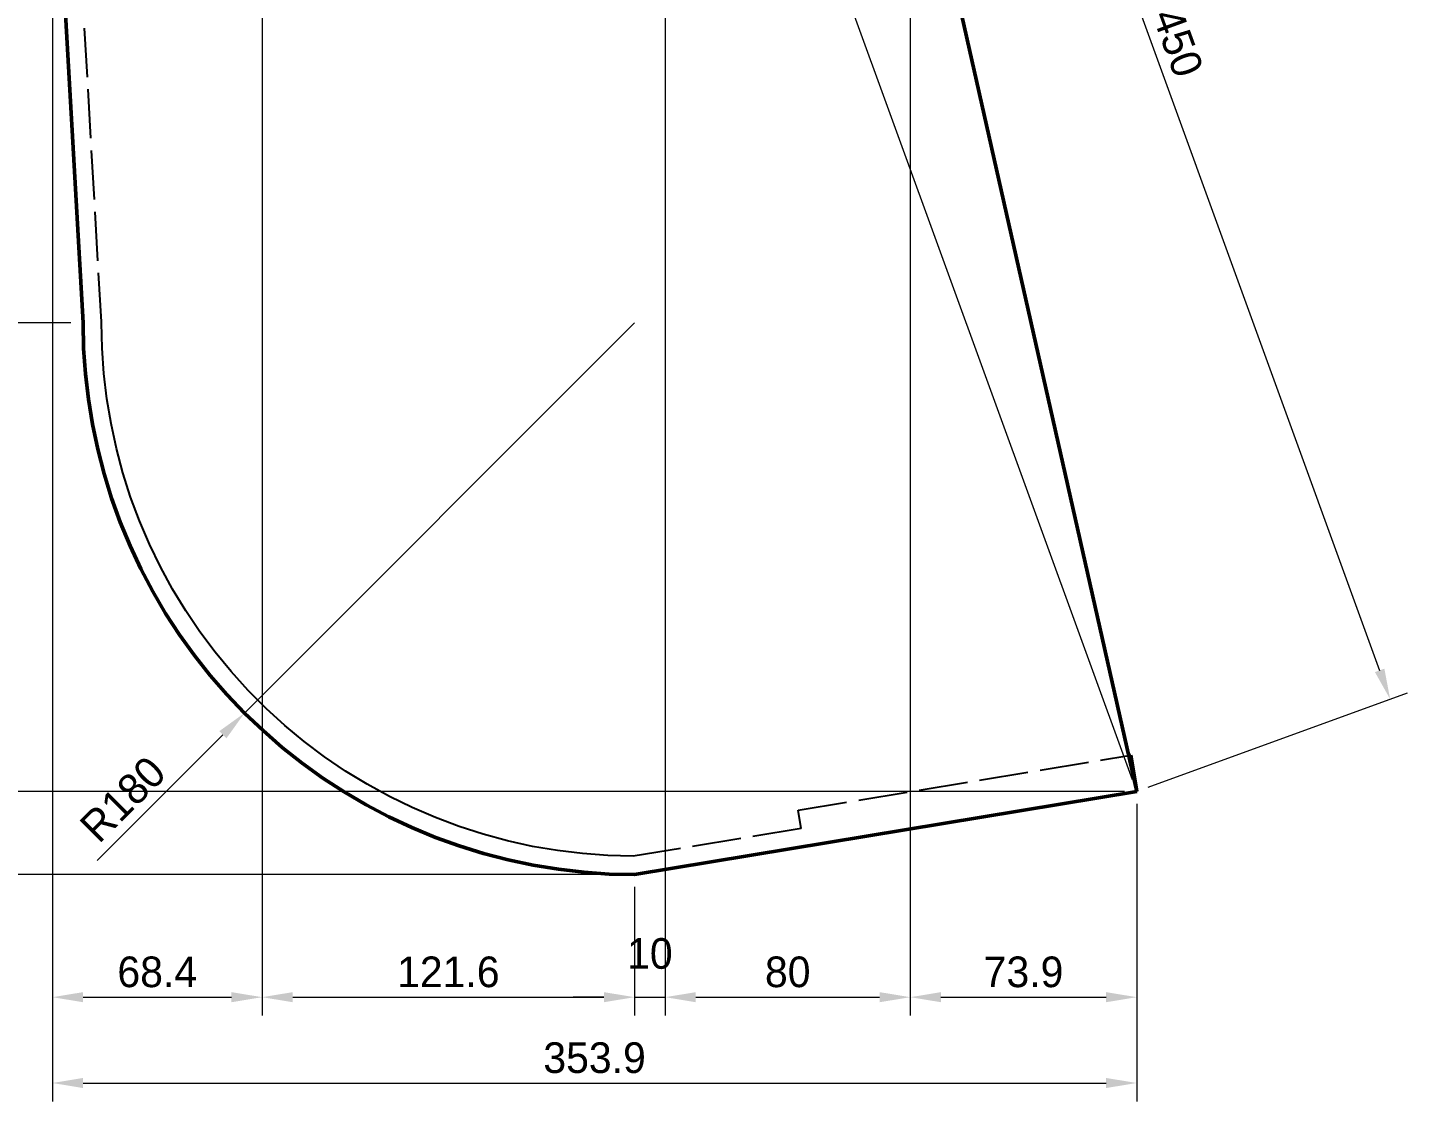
# Model space of a CAD drawing. Header units: millimetres. Extents: x 0 to 3364, y 0 to 2376.
# Drawn here: x 284.6 to 734.9, y 1662.2 to 2012.5 of the extents above; entities that cross this region are included whole.
import ezdxf

# ---------------------------------------------------------------- set-up
doc = ezdxf.new("R2010")
doc.units = ezdxf.units.MM
doc.header["$LTSCALE"] = 4
doc.linetypes.add('GB_HIDDEN', pattern=[5, 4, -1])
for name, color, linetype, lineweight in [('DIM', 7, 'Continuous', 18), ('HIDDEN', 7, 'GB_HIDDEN', 25), ('OUTLINE', 7, 'Continuous', 50)]:
    doc.layers.add(name, color=color, linetype=linetype, lineweight=lineweight)
doc.styles.add('CJK', font='wqy-zenhei.ttc')
doc.dimstyles.new('GB', dxfattribs={"dimscale": 4, "dimtxt": 2.5, "dimasz": 2.5, "dimexe": 1.5, "dimexo": 1, "dimgap": 0.8, "dimtad": 1, "dimdec": 1, "dimdsep": 46, "dimtxsty": 'CJK', "dimcen": 2.5, "dimazin": 3, "dimtfac": 1, "dimtmove": 0, "dimatfit": 3, "dimlwd": 18, "dimlwe": 18})

msp = doc.modelspace()

# ---------------------------------------------------------------- linework, layer by layer
at = {"layer": 'HIDDEN'}
for points in [[(302.67, 1916.16), (292.67, 2091.16)], [(572.67, 2091.16), (646.58, 1763.3)], [(572.67, 2091.16), (643.94, 1775.02)], [(572.67, 2091.16), (643.94, 1775.02)], [(308.66, 1916.5), (299.14, 2083.16)], [(308.66, 1916.5), (299.14, 2083.16)], [(482.67, 1736.16), (474.36, 1736.35), (466.07, 1736.93), (457.81, 1737.88), (449.6, 1739.22), (441.46, 1740.94), (433.41, 1743.03), (425.47, 1745.49), (417.65, 1748.31), (409.97, 1751.5), (402.44, 1755.03), (395.09, 1758.91), (387.92, 1763.12), (380.95, 1767.66), (374.2, 1772.52), (367.68, 1777.68), (361.41, 1783.14), (355.39, 1788.88), (349.65, 1794.89), (344.19, 1801.17), (339.03, 1807.68), (334.17, 1814.43), (329.63, 1821.4), (325.42, 1828.57), (321.54, 1835.93), (318.01, 1843.45), (314.83, 1851.13), (312.01, 1858.96), (309.55, 1866.9), (307.46, 1874.95), (305.74, 1883.08), (304.4, 1891.29), (303.44, 1899.55), (302.87, 1907.85), (302.67, 1916.16)], [(308.67, 1916.16), (308.66, 1916.5)], [(308.67, 1916.16), (308.66, 1916.5)], [(482.18, 1742.16), (473.92, 1742.38), (465.68, 1742.99), (457.47, 1743.99), (449.32, 1745.38), (441.25, 1747.16), (433.27, 1749.32), (425.4, 1751.85), (417.66, 1754.76), (410.07, 1758.03), (402.64, 1761.66), (395.39, 1765.63), (388.34, 1769.95), (381.5, 1774.59), (374.89, 1779.56), (368.53, 1784.83), (362.42, 1790.4), (356.58, 1796.26), (351.03, 1802.38), (345.77, 1808.76), (340.83, 1815.39), (336.2, 1822.24), (331.9, 1829.3), (327.95, 1836.56), (324.34, 1844), (321.09, 1851.6), (318.21, 1859.35), (315.7, 1867.22), (313.56, 1875.21), (311.81, 1883.29), (310.44, 1891.44), (309.46, 1899.65), (308.87, 1907.89), (308.67, 1916.16)], [(482.18, 1742.16), (473.92, 1742.38), (465.68, 1742.99), (457.47, 1743.99), (449.32, 1745.38), (441.25, 1747.16), (433.27, 1749.32), (425.4, 1751.85), (417.66, 1754.76), (410.07, 1758.03), (402.64, 1761.66), (395.39, 1765.63), (388.34, 1769.95), (381.5, 1774.59), (374.89, 1779.56), (368.53, 1784.83), (362.42, 1790.4), (356.58, 1796.26), (351.03, 1802.38), (345.77, 1808.76), (340.83, 1815.39), (336.2, 1822.24), (331.9, 1829.3), (327.95, 1836.56), (324.34, 1844), (321.09, 1851.6), (318.21, 1859.35), (315.7, 1867.22), (313.56, 1875.21), (311.81, 1883.29), (310.44, 1891.44), (309.46, 1899.65), (308.87, 1907.89), (308.67, 1916.16)], [(536.1, 1757.17), (643.94, 1775.02)], [(536.1, 1757.17), (643.94, 1775.02)], [(643.94, 1775.02), (644.62, 1775.14)], [(643.94, 1775.02), (646.58, 1763.3)], [(643.94, 1775.02), (646.58, 1763.3)], [(644.62, 1775.14), (646.58, 1763.3)], [(646.58, 1763.3), (482.67, 1736.16)], [(537.08, 1751.25), (536.1, 1757.17)], [(537.08, 1751.25), (536.1, 1757.17)], [(537.08, 1751.25), (482.18, 1742.16)], [(537.08, 1751.25), (482.18, 1742.16)]]:
    msp.add_lwpolyline(points, dxfattribs=at)
at = {"layer": 'OUTLINE'}
for points in [[(302.67, 1916.16), (292.67, 2091.16)], [(572.67, 2091.16), (646.58, 1763.3)], [(482.67, 1736.16), (474.36, 1736.35), (466.07, 1736.93), (457.81, 1737.88), (449.6, 1739.22), (441.46, 1740.94), (433.41, 1743.03), (425.47, 1745.49), (417.65, 1748.31), (409.97, 1751.5), (402.44, 1755.03), (395.09, 1758.91), (387.92, 1763.12), (380.95, 1767.66), (374.2, 1772.52), (367.68, 1777.68), (361.41, 1783.14), (355.39, 1788.88), (349.65, 1794.89), (344.19, 1801.17), (339.03, 1807.68), (334.17, 1814.43), (329.63, 1821.4), (325.42, 1828.57), (321.54, 1835.93), (318.01, 1843.45), (314.83, 1851.13), (312.01, 1858.96), (309.55, 1866.9), (307.46, 1874.95), (305.74, 1883.08), (304.4, 1891.29), (303.44, 1899.55), (302.87, 1907.85), (302.67, 1916.16)], [(643.94, 1775.02), (644.62, 1775.14)], [(644.62, 1775.14), (646.58, 1763.3)], [(646.58, 1763.3), (482.67, 1736.16)]]:
    msp.add_lwpolyline(points, dxfattribs=at)

# ---------------------------------------------------------------- dimensions: what is measured, and where the dimension line sits
at = {"layer": 'DIM'}
for base, p1, p2, angle in [((224.67, 1736.16), (482.67, 1736.16), (492.67, 2231.16), 90), ((575.37, 2216.26), (492.67, 2186.16), (646.58, 1763.3), 290), ((252.67, 1916.16), (302.67, 1916.16), (292.67, 2091.16), 90), ((252.67, 1763.3), (646.58, 1763.3), (302.67, 1916.16), 90), ((252.67, 1736.16), (482.67, 1736.16), (646.58, 1763.3), 90)]:
    msp.add_linear_dim(base=base, p1=p1, p2=p2, angle=angle, dimstyle='GB', dxfattribs=at).render()
msp.add_angular_dim_3p(base=(429.28, 2050.21), center=(492.67, 2186.16), p1=(361.11, 2138.28), p2=(646.58, 1763.3), dimstyle='GB', dxfattribs=at).render()
for base, p1, p2 in [((482.67, 1696.16), (482.67, 1736.16), (492.67, 2186.16)), ((492.67, 1696.16), (492.67, 2186.16), (572.67, 2091.16)), ((292.67, 1696.16), (292.67, 2091.16), (361.11, 2138.28)), ((361.11, 1696.16), (361.11, 2138.28), (482.67, 1736.16)), ((292.67, 1668.16), (292.67, 2091.16), (646.58, 1763.3)), ((572.67, 1696.16), (572.67, 2091.16), (646.58, 1763.3))]:
    msp.add_linear_dim(base=base, p1=p1, p2=p2, dimstyle='GB', dxfattribs=at).render()
msp.add_radius_dim(center=(482.67, 1916.16), radius=180, location=(321.45, 1754.94), dimstyle='GB', dxfattribs=at).render()

doc.saveas('drawing.dxf')
